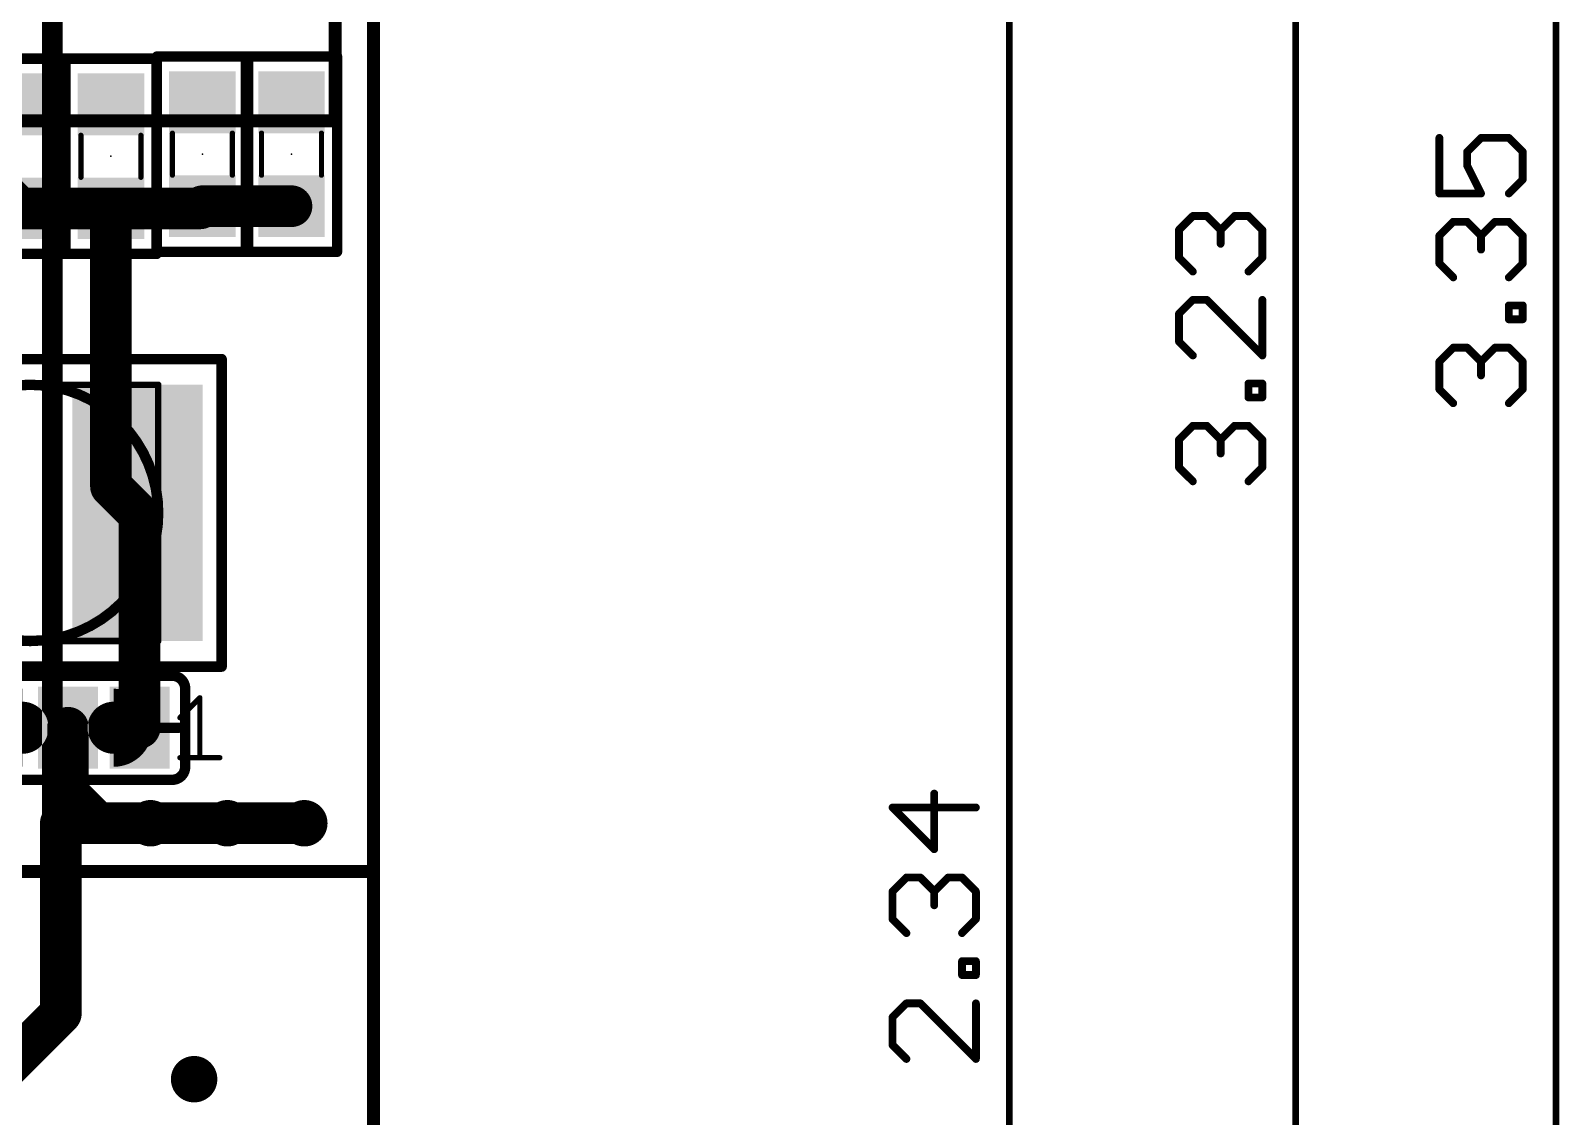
# Model space of a CAD drawing. Extents: x -12.5 to 70.1, y -12.4 to 85.2.
# Drawn here: x 38.31 to 68.14, y 26.22 to 47.41 of the extents above; entities that cross this region are included whole.
import ezdxf

# ---------------------------------------------------------------- set-up
doc = ezdxf.new("R2010")
doc.units = 0
for name, color, linetype in [('1', 12, 'CONTINUOUS'), ('16', 132, 'CONTINUOUS'), ('18', 110, 'CONTINUOUS'), ('20', 53, 'CONTINUOUS'), ('21', 40, 'CONTINUOUS'), ('23', 53, 'CONTINUOUS'), ('47', 253, 'CONTINUOUS'), ('51', 253, 'CONTINUOUS')]:
    doc.layers.add(name, color=color, linetype=linetype)

# ---------------------------------------------------------------- blocks, each defined once
blk = doc.blocks.new('RECT')
blk.add_solid([(-0.5, -0.5), (0.5, -0.5), (-0.5, 0.5), (0.5, 0.5)])
blk = doc.blocks.new('ROUNDV')
at = {"const_width": 0.5}
blk.add_lwpolyline([(0, -0.25, 1), (0, 0.25, 1), (0, -0.25)], format="xyb", dxfattribs=at)

msp = doc.modelspace()

# ---------------------------------------------------------------- linework, layer by layer
at = {"layer": '1'}
for points, const_width in [([(44.25, 45.65), (44.25, 50.05)], 0.254), ([(37.433, 45.65), (44.25, 45.65)], 0.254), ([(37.2872, 44.7548), (38.1, 43.942)], 0.8128), ([(38.1, 43.942), (39.878, 43.942)], 0.8128), ([(39.878, 43.942), (41.62, 43.942)], 0.8128), ([(39.878, 43.942), (39.878, 38.518)], 0.8128), ([(41.62, 43.942), (41.662, 43.984)], 0.8128), ([(41.662, 43.984), (43.4, 43.984)], 0.8128), ([(39.878, 38.518), (40.396, 38)], 0.8128), ([(40.4368, 37.9592), (40.396, 38)], 0.8128), ([(40.4368, 33.8074), (40.4368, 37.9592)], 0.8128), ([(39.0398, 33.8074), (39.0398, 32.5282)], 0.8128), ([(39.0398, 32.5282), (39.624, 31.944)], 0.8128), ([(39.624, 31.944), (40.65, 31.944)], 0.8128), ([(42.15, 31.944), (40.65, 31.944)], 0.8128), ([(43.65, 31.944), (42.15, 31.944)], 0.8128), ([(16, 31), (45, 31)], 0.254), ([(45, 31), (45, 3)], 0.254)]:
    msp.add_lwpolyline(points, dxfattribs=dict(at, const_width=const_width))
for points, const_width in [([(44.1865, 45.65, 1), (44.3135, 45.65)], 0.127), ([(44.25, 45.5865, 1), (44.25, 45.7135)], 0.127), ([(37.9563, 43.7983, 1), (38.2437, 44.0857)], 0.4064), ([(39.878, 44.1452, 1), (39.878, 43.7388)], 0.4064), ([(40.0812, 43.942, 1), (39.6748, 43.942)], 0.4064), ([(39.878, 43.7388, 1), (39.878, 44.1452)], 0.4064), ([(41.4763, 44.0857, 1), (41.7637, 43.7983)], 0.4064), ([(41.662, 44.1872, 1), (41.662, 43.7808)], 0.4064), ([(41.8057, 43.8403, 1), (41.5183, 44.1277)], 0.4064), ([(41.62, 43.7388, 1), (41.62, 44.1452)], 0.4064), ([(43.4, 43.7808, 1), (43.4, 44.1872)], 0.4064), ([(40.0217, 38.6617, 1), (39.7343, 38.3743)], 0.4064), ([(39.6748, 38.518, 1), (40.0812, 38.518)], 0.4064), ([(40.5397, 38.1437, 1), (40.2523, 37.8563)], 0.4064), ([(40.64, 37.9592, 1), (40.2336, 37.9592)], 0.4064), ([(40.2523, 37.8563, 1), (40.5397, 38.1437)], 0.4064), ([(40.2931, 37.8155, 1), (40.5805, 38.1029)], 0.4064), ([(39.243, 33.8074, 1), (38.8366, 33.8074)], 0.4064), ([(40.2336, 33.8074, 1), (40.64, 33.8074)], 0.4064), ([(39.1835, 32.6719, 1), (38.8961, 32.3845)], 0.4064), ([(38.8366, 32.5282, 1), (39.243, 32.5282)], 0.4064), ([(39.624, 32.1472, 1), (39.624, 31.7408)], 0.4064), ([(39.4803, 31.8003, 1), (39.7677, 32.0877)], 0.4064), ([(40.65, 32.1472, 1), (40.65, 31.7408)], 0.4064), ([(40.65, 31.7408, 1), (40.65, 32.1472)], 0.4064), ([(42.15, 32.1472, 1), (42.15, 31.7408)], 0.4064), ([(42.15, 31.7408, 1), (42.15, 32.1472)], 0.4064), ([(43.65, 31.7408, 1), (43.65, 32.1472)], 0.4064), ([(45.0635, 31, 1), (44.9365, 31)], 0.127), ([(45, 30.9365, 1), (45, 31.0635)], 0.127)]:
    msp.add_lwpolyline(points, format="xyb", dxfattribs=dict(at, const_width=const_width))
at = {"layer": '16'}
for points, const_width in [([(45, 84.5), (45, 0)], 0.25), ([(38.735, 32.109), (38.735, 54.737)], 0.4064), ([(38.9, 31.944), (43.65, 31.944)], 0.8128), ([(38.9, 31.944), (38.9, 28.232)], 0.8128), ([(38.9, 31.944), (38.735, 32.109)], 0.4064), ([(38.9, 28.232), (37.719, 27.051)], 0.8128)]:
    msp.add_lwpolyline(points, dxfattribs=dict(at, const_width=const_width))
for points, const_width in [([(38.9, 32.1472, 1), (38.9, 31.7408)], 0.4064), ([(39.1032, 31.944, 1), (38.6968, 31.944)], 0.4064), ([(38.8068, 32.1808, 1), (38.6632, 32.0372)], 0.2032), ([(43.65, 31.7408, 1), (43.65, 32.1472)], 0.4064), ([(38.6334, 32.109, 1), (38.8366, 32.109)], 0.2032), ([(38.8282, 31.8722, 1), (38.9718, 32.0158)], 0.2032), ([(39.0437, 28.0883, 1), (38.7563, 28.3757)], 0.4064), ([(38.6968, 28.232, 1), (39.1032, 28.232)], 0.4064)]:
    msp.add_lwpolyline(points, format="xyb", dxfattribs=dict(at, const_width=const_width))
at = {"layer": '20'}
msp.add_line((45, 82), (45, 3), dxfattribs=at)
at = {"layer": '21', "const_width": 0.2032}
for points in [[(37.211, 46.863), (38.989, 46.863)], [(38.989, 46.863), (38.989, 43.053)], [(38.989, 43.053), (38.989, 46.863)], [(38.989, 46.863), (40.767, 46.863)], [(40.767, 46.863), (40.767, 43.053)], [(40.773, 43.095), (40.773, 46.905)], [(40.773, 46.905), (42.551, 46.905)], [(42.511, 43.095), (42.511, 46.905)], [(42.511, 46.905), (44.289, 46.905)], [(42.551, 46.905), (42.551, 43.095)], [(44.289, 46.905), (44.289, 43.095)], [(38.989, 43.053), (37.211, 43.053)], [(40.767, 43.053), (38.989, 43.053)], [(42.551, 43.095), (40.773, 43.095)], [(44.289, 43.095), (42.511, 43.095)], [(34.562, 41), (42.038, 41)], [(42.038, 41), (42.038, 35)], [(42.038, 35), (34.562, 35)], [(37.0078, 34.8234), (41.0718, 34.8234)], [(41.3258, 34.5694), (41.3258, 33.0454)], [(41.0718, 32.7914), (37.0078, 32.7914)]]:
    msp.add_lwpolyline(points, dxfattribs=at)
at = {"layer": '21'}
for points, const_width in [([(39.0398, 46.863, 1), (38.9382, 46.863)], 0.1016), ([(39.0398, 46.863, 1), (38.9382, 46.863)], 0.1016), ([(38.989, 46.9138, 1), (38.989, 46.8122)], 0.1016), ([(38.989, 46.8122, 1), (38.989, 46.9138)], 0.1016), ([(40.8178, 46.863, 1), (40.7162, 46.863)], 0.1016), ([(40.8238, 46.905, 1), (40.7222, 46.905)], 0.1016), ([(40.773, 46.9558, 1), (40.773, 46.8542)], 0.1016), ([(40.767, 46.8122, 1), (40.767, 46.9138)], 0.1016), ([(42.5618, 46.905, 1), (42.4602, 46.905)], 0.1016), ([(42.511, 46.9558, 1), (42.511, 46.8542)], 0.1016), ([(42.6018, 46.905, 1), (42.5002, 46.905)], 0.1016), ([(42.551, 46.8542, 1), (42.551, 46.9558)], 0.1016), ([(44.3398, 46.905, 1), (44.2382, 46.905)], 0.1016), ([(44.289, 46.8542, 1), (44.289, 46.9558)], 0.1016), ([(38.989, 43.1038, 1), (38.989, 43.0022)], 0.1016), ([(38.9382, 43.053, 1), (39.0398, 43.053)], 0.1016), ([(38.9382, 43.053, 1), (39.0398, 43.053)], 0.1016), ([(38.989, 43.0022, 1), (38.989, 43.1038)], 0.1016), ([(40.7162, 43.053, 1), (40.8178, 43.053)], 0.1016), ([(40.773, 43.1458, 1), (40.773, 43.0442)], 0.1016), ([(40.7222, 43.095, 1), (40.8238, 43.095)], 0.1016), ([(40.767, 43.0022, 1), (40.767, 43.1038)], 0.1016), ([(42.511, 43.1458, 1), (42.511, 43.0442)], 0.1016), ([(42.4602, 43.095, 1), (42.5618, 43.095)], 0.1016), ([(42.5002, 43.095, 1), (42.6018, 43.095)], 0.1016), ([(42.551, 43.0442, 1), (42.551, 43.1458)], 0.1016), ([(44.2382, 43.095, 1), (44.3398, 43.095)], 0.1016), ([(44.289, 43.0442, 1), (44.289, 43.1458)], 0.1016), ([(42.0888, 41, 1), (41.9872, 41)], 0.1016), ([(42.038, 40.9492, 1), (42.038, 41.0508)], 0.1016), ([(41.3258, 34.5694, 0.4142), (41.0718, 34.8234)], 0.2032), ([(41.0718, 34.8742, 1), (41.0718, 34.7726)], 0.1016), ([(41.0718, 34.7726, 1), (41.0718, 34.8742)], 0.1016), ([(41.9872, 35, 1), (42.0888, 35)], 0.1016), ([(42.038, 34.9492, 1), (42.038, 35.0508)], 0.1016), ([(41.3766, 34.5694, 1), (41.275, 34.5694)], 0.1016), ([(41.275, 34.5694, 1), (41.3766, 34.5694)], 0.1016), ([(41.0718, 32.7914, 0.4142), (41.3258, 33.0454)], 0.2032), ([(41.3766, 33.0454, 1), (41.275, 33.0454)], 0.1016), ([(41.0718, 32.8422, 1), (41.0718, 32.7406)], 0.1016), ([(41.0718, 32.7406, 1), (41.0718, 32.8422)], 0.1016), ([(41.275, 33.0454, 1), (41.3766, 33.0454)], 0.1016)]:
    msp.add_lwpolyline(points, format="xyb", dxfattribs=dict(at, const_width=const_width))
at = {"layer": '23'}
for p in [(39.878, 44.958), (41.662, 45), (43.4, 45), (39.0398, 33.8074)]:
    msp.add_point(p, dxfattribs=at)
at = {"layer": '47'}
for points, const_width in [([(68.072, 0.065), (68.072, 85.025)], 0.13), ([(62.992, 0.065), (62.992, 81.977)], 0.13), ([(57.404, 0.065), (57.404, 59.435)], 0.13), ([(65.7943, 45.3174), (65.7943, 44.2327)], 0.1524), ([(66.3366, 45.0462), (66.6078, 45.3174)], 0.1524), ([(66.6078, 45.3174), (67.1501, 45.3174)], 0.1524), ([(67.1501, 45.3174), (67.4213, 45.0462)], 0.1524), ([(66.3366, 44.775), (66.3366, 45.0462)], 0.1524), ([(67.4213, 45.0462), (67.4213, 44.5039)], 0.1524), ([(66.6078, 44.2327), (66.3366, 44.775)], 0.1524), ([(67.4213, 44.5039), (67.1501, 44.2327)], 0.1524), ([(65.7943, 44.2327), (66.6078, 44.2327)], 0.1524), ([(60.7143, 43.5222), (60.9855, 43.7934)], 0.1524), ([(60.9855, 43.7934), (61.2566, 43.7934)], 0.1524), ([(61.2566, 43.7934), (61.5278, 43.5222)], 0.1524), ([(61.5278, 43.5222), (61.799, 43.7934)], 0.1524), ([(61.799, 43.7934), (62.0701, 43.7934)], 0.1524), ([(62.0701, 43.7934), (62.3413, 43.5222)], 0.1524), ([(60.7143, 42.9799), (60.7143, 43.5222)], 0.1524), ([(61.5278, 43.5222), (61.5278, 43.251)], 0.1524), ([(62.3413, 43.5222), (62.3413, 42.9799)], 0.1524), ([(65.7943, 43.409), (66.0655, 43.6802)], 0.1524), ([(66.0655, 43.6802), (66.3366, 43.6802)], 0.1524), ([(66.3366, 43.6802), (66.6078, 43.409)], 0.1524), ([(66.6078, 43.409), (66.879, 43.6802)], 0.1524), ([(66.879, 43.6802), (67.1501, 43.6802)], 0.1524), ([(67.1501, 43.6802), (67.4213, 43.409)], 0.1524), ([(65.7943, 42.8667), (65.7943, 43.409)], 0.1524), ([(66.6078, 43.409), (66.6078, 43.1379)], 0.1524), ([(67.4213, 43.409), (67.4213, 42.8667)], 0.1524), ([(60.9855, 42.7087), (60.7143, 42.9799)], 0.1524), ([(62.3413, 42.9799), (62.0701, 42.7087)], 0.1524), ([(66.0655, 42.5955), (65.7943, 42.8667)], 0.1524), ([(67.4213, 42.8667), (67.1501, 42.5955)], 0.1524), ([(60.9855, 42.1562), (60.7143, 41.885)], 0.1524), ([(61.2566, 42.1562), (60.9855, 42.1562)], 0.1524), ([(62.3413, 41.0715), (61.2566, 42.1562)], 0.1524), ([(62.3413, 42.1562), (62.3413, 41.0715)], 0.1524), ([(67.1501, 41.777), (67.1501, 42.0481)], 0.1524), ([(67.1501, 42.0481), (67.4213, 42.0481)], 0.1524), ([(67.4213, 42.0481), (67.4213, 41.777)], 0.1524), ([(60.7143, 41.885), (60.7143, 41.3427)], 0.1524), ([(67.4213, 41.777), (67.1501, 41.777)], 0.1524), ([(60.7143, 41.3427), (60.9855, 41.0715)], 0.1524), ([(65.7943, 40.9533), (66.0655, 41.2245)], 0.1524), ([(66.0655, 41.2245), (66.3366, 41.2245)], 0.1524), ([(66.3366, 41.2245), (66.6078, 40.9533)], 0.1524), ([(66.6078, 40.9533), (66.879, 41.2245)], 0.1524), ([(66.879, 41.2245), (67.1501, 41.2245)], 0.1524), ([(67.1501, 41.2245), (67.4213, 40.9533)], 0.1524), ([(65.7943, 40.411), (65.7943, 40.9533)], 0.1524), ([(66.6078, 40.9533), (66.6078, 40.6821)], 0.1524), ([(67.4213, 40.9533), (67.4213, 40.411)], 0.1524), ([(62.0701, 40.253), (62.0701, 40.5241)], 0.1524), ([(62.0701, 40.5241), (62.3413, 40.5241)], 0.1524), ([(62.3413, 40.5241), (62.3413, 40.253)], 0.1524), ([(62.3413, 40.253), (62.0701, 40.253)], 0.1524), ([(66.0655, 40.1398), (65.7943, 40.411)], 0.1524), ([(67.4213, 40.411), (67.1501, 40.1398)], 0.1524), ([(60.7143, 39.4293), (60.9855, 39.7005)], 0.1524), ([(60.9855, 39.7005), (61.2566, 39.7005)], 0.1524), ([(61.2566, 39.7005), (61.5278, 39.4293)], 0.1524), ([(61.5278, 39.4293), (61.799, 39.7005)], 0.1524), ([(61.799, 39.7005), (62.0701, 39.7005)], 0.1524), ([(62.0701, 39.7005), (62.3413, 39.4293)], 0.1524), ([(60.7143, 38.887), (60.7143, 39.4293)], 0.1524), ([(61.5278, 39.4293), (61.5278, 39.1581)], 0.1524), ([(62.3413, 39.4293), (62.3413, 38.887)], 0.1524), ([(60.9855, 38.6158), (60.7143, 38.887)], 0.1524), ([(62.3413, 38.887), (62.0701, 38.6158)], 0.1524), ([(55.9398, 31.4377), (55.9398, 32.5224)], 0.1524), ([(56.7533, 32.2512), (55.1263, 32.2512)], 0.1524), ([(55.1263, 32.2512), (55.9398, 31.4377)], 0.1524), ([(55.1263, 30.614), (55.3975, 30.8852)], 0.1524), ([(55.3975, 30.8852), (55.6686, 30.8852)], 0.1524), ([(55.6686, 30.8852), (55.9398, 30.614)], 0.1524), ([(55.9398, 30.614), (56.211, 30.8852)], 0.1524), ([(56.211, 30.8852), (56.4821, 30.8852)], 0.1524), ([(56.4821, 30.8852), (56.7533, 30.614)], 0.1524), ([(55.1263, 30.0717), (55.1263, 30.614)], 0.1524), ([(55.9398, 30.614), (55.9398, 30.3429)], 0.1524), ([(56.7533, 30.614), (56.7533, 30.0717)], 0.1524), ([(55.3975, 29.8005), (55.1263, 30.0717)], 0.1524), ([(56.7533, 30.0717), (56.4821, 29.8005)], 0.1524), ([(56.4821, 28.982), (56.4821, 29.2531)], 0.1524), ([(56.4821, 29.2531), (56.7533, 29.2531)], 0.1524), ([(56.7533, 29.2531), (56.7533, 28.982)], 0.1524), ([(56.7533, 28.982), (56.4821, 28.982)], 0.1524), ([(55.3975, 28.4295), (55.1263, 28.1583)], 0.1524), ([(55.6686, 28.4295), (55.3975, 28.4295)], 0.1524), ([(56.7533, 27.3448), (55.6686, 28.4295)], 0.1524), ([(56.7533, 28.4295), (56.7533, 27.3448)], 0.1524), ([(55.1263, 28.1583), (55.1263, 27.616)], 0.1524), ([(55.1263, 27.616), (55.3975, 27.3448)], 0.1524)]:
    msp.add_lwpolyline(points, dxfattribs=dict(at, const_width=const_width))
at = {"layer": '47', "const_width": 0.0762}
for points in [[(65.8324, 45.3174, 1), (65.7562, 45.3174)], [(66.6078, 45.3555, 1), (66.6078, 45.2793)], [(66.6347, 45.2904, 1), (66.5809, 45.3443)], [(67.1771, 45.3443, 1), (67.1232, 45.2904)], [(67.1501, 45.2793, 1), (67.1501, 45.3555)], [(66.3747, 45.0462, 1), (66.2985, 45.0462)], [(66.3097, 45.0731, 1), (66.3636, 45.0193)], [(67.4594, 45.0462, 1), (67.3832, 45.0462)], [(67.3944, 45.0193, 1), (67.4482, 45.0731)], [(66.2985, 44.775, 1), (66.3747, 44.775)], [(66.3707, 44.7921, 1), (66.3026, 44.758)], [(67.3832, 44.5039, 1), (67.4594, 44.5039)], [(67.4482, 44.4769, 1), (67.3944, 44.5308)], [(65.7943, 44.2708, 1), (65.7943, 44.1946)], [(65.7562, 44.2327, 1), (65.8324, 44.2327)], [(66.5737, 44.2157, 1), (66.6419, 44.2497)], [(66.6078, 44.1946, 1), (66.6078, 44.2708)], [(67.1232, 44.2596, 1), (67.1771, 44.2058)], [(60.9855, 43.8315, 1), (60.9855, 43.7553)], [(61.0124, 43.7664, 1), (60.9585, 43.8203)], [(61.2836, 43.8203, 1), (61.2297, 43.7664)], [(61.2566, 43.7553, 1), (61.2566, 43.8315)], [(61.799, 43.8315, 1), (61.799, 43.7553)], [(61.8259, 43.7664, 1), (61.772, 43.8203)], [(62.0971, 43.8203, 1), (62.0432, 43.7664)], [(62.0701, 43.7553, 1), (62.0701, 43.8315)], [(60.7524, 43.5222, 1), (60.6762, 43.5222)], [(60.6874, 43.5491, 1), (60.7413, 43.4953)], [(61.5659, 43.5222, 1), (61.4897, 43.5222)], [(61.5009, 43.5491, 1), (61.5547, 43.4953)], [(61.5009, 43.4953, 1), (61.5547, 43.5491)], [(62.3794, 43.5222, 1), (62.3032, 43.5222)], [(62.3144, 43.4953, 1), (62.3682, 43.5491)], [(66.0655, 43.7183, 1), (66.0655, 43.6421)], [(66.0924, 43.6533, 1), (66.0385, 43.7071)], [(66.3636, 43.7071, 1), (66.3097, 43.6533)], [(66.3366, 43.6421, 1), (66.3366, 43.7183)], [(66.879, 43.7183, 1), (66.879, 43.6421)], [(66.9059, 43.6533, 1), (66.852, 43.7071)], [(67.1771, 43.7071, 1), (67.1232, 43.6533)], [(67.1501, 43.6421, 1), (67.1501, 43.7183)], [(61.4897, 43.251, 1), (61.5659, 43.251)], [(65.8324, 43.409, 1), (65.7562, 43.409)], [(65.7674, 43.436, 1), (65.8213, 43.3821)], [(66.6459, 43.409, 1), (66.5697, 43.409)], [(66.5809, 43.436, 1), (66.6347, 43.3821)], [(66.5809, 43.3821, 1), (66.6347, 43.436)], [(67.4594, 43.409, 1), (67.3832, 43.409)], [(67.3944, 43.3821, 1), (67.4482, 43.436)], [(60.7413, 43.0068, 1), (60.6874, 42.9529)], [(60.6762, 42.9799, 1), (60.7524, 42.9799)], [(62.3032, 42.9799, 1), (62.3794, 42.9799)], [(62.3682, 42.9529, 1), (62.3144, 43.0068)], [(66.5697, 43.1379, 1), (66.6459, 43.1379)], [(60.9585, 42.6818, 1), (61.0124, 42.7356)], [(62.0432, 42.7356, 1), (62.0971, 42.6818)], [(65.7562, 42.8667, 1), (65.8324, 42.8667)], [(65.8213, 42.8936, 1), (65.7674, 42.8398)], [(66.0385, 42.5686, 1), (66.0924, 42.6225)], [(67.1232, 42.6225, 1), (67.1771, 42.5686)], [(67.3832, 42.8667, 1), (67.4594, 42.8667)], [(67.4482, 42.8398, 1), (67.3944, 42.8936)], [(60.9855, 42.1943, 1), (60.9855, 42.1181)], [(61.0124, 42.1293, 1), (60.9585, 42.1831)], [(61.2836, 42.1831, 1), (61.2297, 42.1293)], [(61.2566, 42.1181, 1), (61.2566, 42.1943)], [(62.3794, 42.1562, 1), (62.3032, 42.1562)], [(67.1882, 42.0481, 1), (67.112, 42.0481)], [(67.1501, 42.0862, 1), (67.1501, 42.01)], [(67.4594, 42.0481, 1), (67.3832, 42.0481)], [(67.4213, 42.01, 1), (67.4213, 42.0862)], [(60.7524, 41.885, 1), (60.6762, 41.885)], [(60.6874, 41.912, 1), (60.7413, 41.8581)], [(67.1501, 41.8151, 1), (67.1501, 41.7389)], [(67.112, 41.777, 1), (67.1882, 41.777)], [(67.3832, 41.777, 1), (67.4594, 41.777)], [(67.4213, 41.7389, 1), (67.4213, 41.8151)], [(60.6762, 41.3427, 1), (60.7524, 41.3427)], [(60.7413, 41.3696, 1), (60.6874, 41.3158)], [(66.0655, 41.2626, 1), (66.0655, 41.1864)], [(66.0924, 41.1975, 1), (66.0385, 41.2514)], [(66.3636, 41.2514, 1), (66.3097, 41.1975)], [(66.3366, 41.1864, 1), (66.3366, 41.2626)], [(66.879, 41.2626, 1), (66.879, 41.1864)], [(66.9059, 41.1975, 1), (66.852, 41.2514)], [(67.1771, 41.2514, 1), (67.1232, 41.1975)], [(67.1501, 41.1864, 1), (67.1501, 41.2626)], [(60.9585, 41.0446, 1), (61.0124, 41.0985)], [(62.3032, 41.0715, 1), (62.3794, 41.0715)], [(62.3144, 41.0446, 1), (62.3682, 41.0985)], [(65.8324, 40.9533, 1), (65.7562, 40.9533)], [(65.7674, 40.9802, 1), (65.8213, 40.9264)], [(66.6459, 40.9533, 1), (66.5697, 40.9533)], [(66.5809, 40.9802, 1), (66.6347, 40.9264)], [(66.5809, 40.9264, 1), (66.6347, 40.9802)], [(67.4594, 40.9533, 1), (67.3832, 40.9533)], [(67.3944, 40.9264, 1), (67.4482, 40.9802)], [(62.1082, 40.5241, 1), (62.032, 40.5241)], [(62.0701, 40.5622, 1), (62.0701, 40.486)], [(62.3794, 40.5241, 1), (62.3032, 40.5241)], [(62.3413, 40.486, 1), (62.3413, 40.5622)], [(66.5697, 40.6821, 1), (66.6459, 40.6821)], [(62.0701, 40.2911, 1), (62.0701, 40.2149)], [(62.032, 40.253, 1), (62.1082, 40.253)], [(62.3032, 40.253, 1), (62.3794, 40.253)], [(62.3413, 40.2149, 1), (62.3413, 40.2911)], [(65.8213, 40.4379, 1), (65.7674, 40.384)], [(65.7562, 40.411, 1), (65.8324, 40.411)], [(67.3832, 40.411, 1), (67.4594, 40.411)], [(67.4482, 40.384, 1), (67.3944, 40.4379)], [(66.0385, 40.1129, 1), (66.0924, 40.1668)], [(67.1232, 40.1668, 1), (67.1771, 40.1129)], [(60.9855, 39.7386, 1), (60.9855, 39.6624)], [(61.0124, 39.6735, 1), (60.9585, 39.7274)], [(61.2836, 39.7274, 1), (61.2297, 39.6735)], [(61.2566, 39.6624, 1), (61.2566, 39.7386)], [(61.799, 39.7386, 1), (61.799, 39.6624)], [(61.8259, 39.6735, 1), (61.772, 39.7274)], [(62.0971, 39.7274, 1), (62.0432, 39.6735)], [(62.0701, 39.6624, 1), (62.0701, 39.7386)], [(60.7524, 39.4293, 1), (60.6762, 39.4293)], [(60.6874, 39.4562, 1), (60.7413, 39.4024)], [(61.5659, 39.4293, 1), (61.4897, 39.4293)], [(61.5009, 39.4562, 1), (61.5547, 39.4024)], [(61.5009, 39.4024, 1), (61.5547, 39.4562)], [(62.3794, 39.4293, 1), (62.3032, 39.4293)], [(62.3144, 39.4024, 1), (62.3682, 39.4562)], [(61.4897, 39.1581, 1), (61.5659, 39.1581)], [(60.7413, 38.9139, 1), (60.6874, 38.86)], [(60.6762, 38.887, 1), (60.7524, 38.887)], [(62.3032, 38.887, 1), (62.3794, 38.887)], [(62.3682, 38.86, 1), (62.3144, 38.9139)], [(60.9585, 38.5889, 1), (61.0124, 38.6428)], [(62.0432, 38.6428, 1), (62.0971, 38.5889)], [(55.9779, 32.5224, 1), (55.9017, 32.5224)], [(55.1263, 32.2893, 1), (55.1263, 32.2131)], [(55.1533, 32.2781, 1), (55.0994, 32.2243)], [(56.7533, 32.2131, 1), (56.7533, 32.2893)], [(55.9017, 31.4377, 1), (55.9779, 31.4377)], [(55.9129, 31.4108, 1), (55.9667, 31.4646)], [(55.3975, 30.9233, 1), (55.3975, 30.8471)], [(55.4244, 30.8583, 1), (55.3705, 30.9121)], [(55.6956, 30.9121, 1), (55.6417, 30.8583)], [(55.6686, 30.8471, 1), (55.6686, 30.9233)], [(56.211, 30.9233, 1), (56.211, 30.8471)], [(56.2379, 30.8583, 1), (56.184, 30.9121)], [(56.5091, 30.9121, 1), (56.4552, 30.8583)], [(56.4821, 30.8471, 1), (56.4821, 30.9233)], [(55.1644, 30.614, 1), (55.0882, 30.614)], [(55.0994, 30.641, 1), (55.1533, 30.5871)], [(55.9779, 30.614, 1), (55.9017, 30.614)], [(55.9129, 30.641, 1), (55.9667, 30.5871)], [(55.9129, 30.5871, 1), (55.9667, 30.641)], [(56.7914, 30.614, 1), (56.7152, 30.614)], [(56.7264, 30.5871, 1), (56.7802, 30.641)], [(55.1533, 30.0986, 1), (55.0994, 30.0448)], [(55.9017, 30.3429, 1), (55.9779, 30.3429)], [(56.7802, 30.0448, 1), (56.7264, 30.0986)], [(55.0882, 30.0717, 1), (55.1644, 30.0717)], [(55.3705, 29.7736, 1), (55.4244, 29.8275)], [(56.4552, 29.8275, 1), (56.5091, 29.7736)], [(56.7152, 30.0717, 1), (56.7914, 30.0717)], [(56.5202, 29.2531, 1), (56.444, 29.2531)], [(56.4821, 29.2912, 1), (56.4821, 29.215)], [(56.7914, 29.2531, 1), (56.7152, 29.2531)], [(56.7533, 29.215, 1), (56.7533, 29.2912)], [(56.4821, 29.0201, 1), (56.4821, 28.9439)], [(56.444, 28.982, 1), (56.5202, 28.982)], [(56.7152, 28.982, 1), (56.7914, 28.982)], [(56.7533, 28.9439, 1), (56.7533, 29.0201)], [(55.3975, 28.4676, 1), (55.3975, 28.3914)], [(55.4244, 28.4025, 1), (55.3705, 28.4564)], [(55.6956, 28.4564, 1), (55.6417, 28.4025)], [(55.6686, 28.3914, 1), (55.6686, 28.4676)], [(56.7914, 28.4295, 1), (56.7152, 28.4295)], [(55.1644, 28.1583, 1), (55.0882, 28.1583)], [(55.0994, 28.1852, 1), (55.1533, 28.1314)], [(55.1533, 27.6429, 1), (55.0994, 27.589)], [(55.0882, 27.616, 1), (55.1644, 27.616)], [(55.3705, 27.3179, 1), (55.4244, 27.3718)], [(56.7152, 27.3448, 1), (56.7914, 27.3448)], [(56.7264, 27.3179, 1), (56.7802, 27.3718)]]:
    msp.add_lwpolyline(points, format="xyb", dxfattribs=at)
at = {"layer": '51'}
for points, const_width in [([(38.685, 44.548), (38.685, 45.368)], 0.1016), ([(39.293, 44.548), (39.293, 45.368)], 0.1016), ([(40.463, 44.548), (40.463, 45.368)], 0.1016), ([(41.077, 44.59), (41.077, 45.41)], 0.1016), ([(42.247, 44.59), (42.247, 45.41)], 0.1016), ([(42.815, 44.59), (42.815, 45.41)], 0.1016), ([(43.985, 44.59), (43.985, 45.41)], 0.1016), ([(35.8, 40.5), (40.8, 40.5)], 0.127), ([(40.8, 40.5), (40.8, 35.5)], 0.127), ([(40.8, 35.5), (35.8, 35.5)], 0.127), ([(41.2232, 34.0028), (41.613, 34.3926)], 0.1016), ([(41.613, 34.3926), (41.613, 33.2232)], 0.1016), ([(40.6908, 33.8074), (41.1988, 33.8074)], 0.2032), ([(41.2232, 33.2232), (42.0028, 33.2232)], 0.1016)]:
    msp.add_lwpolyline(points, dxfattribs=dict(at, const_width=const_width))
for points, const_width in [([(38.7104, 45.368, 1), (38.6596, 45.368)], 0.0508), ([(39.3184, 45.368, 1), (39.2676, 45.368)], 0.0508), ([(40.4884, 45.368, 1), (40.4376, 45.368)], 0.0508), ([(41.1024, 45.41, 1), (41.0516, 45.41)], 0.0508), ([(42.2724, 45.41, 1), (42.2216, 45.41)], 0.0508), ([(42.8404, 45.41, 1), (42.7896, 45.41)], 0.0508), ([(44.0104, 45.41, 1), (43.9596, 45.41)], 0.0508), ([(38.6596, 44.548, 1), (38.7104, 44.548)], 0.0508), ([(39.2676, 44.548, 1), (39.3184, 44.548)], 0.0508), ([(40.4376, 44.548, 1), (40.4884, 44.548)], 0.0508), ([(41.0516, 44.59, 1), (41.1024, 44.59)], 0.0508), ([(42.2216, 44.59, 1), (42.2724, 44.59)], 0.0508), ([(42.7896, 44.59, 1), (42.8404, 44.59)], 0.0508), ([(43.9596, 44.59, 1), (44.0104, 44.59)], 0.0508), ([(38.3, 35.5, 1), (38.3, 40.5, 1), (38.3, 35.5)], 0.2032), ([(40.8318, 40.5, 1), (40.7683, 40.5)], 0.0635), ([(40.8, 40.4682, 1), (40.8, 40.5318)], 0.0635), ([(40.7683, 35.5, 1), (40.8318, 35.5)], 0.0635), ([(40.8, 35.4682, 1), (40.8, 35.5318)], 0.0635), ([(38.1508, 33.9344, 1), (38.1508, 33.6804)], 1.27), ([(39.9288, 33.6804, 1), (39.9288, 33.9344)], 1.27), ([(41.6384, 34.3926, 1), (41.5876, 34.3926)], 0.0508), ([(41.631, 34.3746, 1), (41.595, 34.4106)], 0.0508), ([(41.2052, 34.0208, 1), (41.2412, 33.9848)], 0.0508), ([(40.6908, 33.8582, 1), (40.6908, 33.7566)], 0.1016), ([(41.1988, 33.7566, 1), (41.1988, 33.8582)], 0.1016), ([(41.2232, 33.2486, 1), (41.2232, 33.1978)], 0.0508), ([(41.5876, 33.2232, 1), (41.6384, 33.2232)], 0.0508), ([(42.0028, 33.1978, 1), (42.0028, 33.2486)], 0.0508)]:
    msp.add_lwpolyline(points, format="xyb", dxfattribs=dict(at, const_width=const_width))

# ---------------------------------------------------------------- block references
at = {"layer": '1'}
for p, xscale, yscale, rotation in [((38.1, 45.974), 1.2, 1.3, 90), ((39.878, 45.974), 1.2, 1.3, 90), ((41.662, 46.016), 1.2, 1.3, 90), ((43.4, 46.016), 1.2, 1.3, 90), ((38.1, 43.942), 1.2, 1.3, 90), ((39.878, 43.942), 1.2, 1.3, 90), ((41.662, 43.984), 1.2, 1.3, 90), ((43.4, 43.984), 1.2, 1.3, 90), ((39.0398, 33.8074), 1.1684, 1.6002, 180), ((40.4368, 33.8074), 1.1684, 1.6002, 180)]:
    msp.add_blockref('RECT', p, dxfattribs=dict(at, xscale=xscale, yscale=yscale, rotation=rotation))
at = {"layer": '1', "xscale": 2.54, "yscale": 5}
msp.add_blockref('RECT', (40.396, 38), dxfattribs=at)
at = {"layer": '18', "xscale": 0.9064, "yscale": 0.9064}
for p in [(40.65, 31.944), (40.65, 31.944), (42.15, 31.944), (42.15, 31.944), (43.65, 31.944), (43.65, 31.944), (41.5, 26.95), (41.5, 26.95)]:
    msp.add_blockref('ROUNDV', p, dxfattribs=at)
at = {"layer": '51'}
for p, xscale, yscale, rotation in [((38.1, 45.6894), 0.65, 1.3, 90), ((39.878, 45.6894), 0.65, 1.3, 90), ((41.662, 45.7314), 0.65, 1.3, 90), ((43.4, 45.7314), 0.65, 1.3, 90), ((38.1, 44.2162), 0.65, 1.3, 90), ((39.878, 44.2162), 0.65, 1.3, 90), ((41.662, 44.2582), 0.65, 1.3, 90), ((43.4, 44.2582), 0.65, 1.3, 90), ((39.0398, 33.8074), 1.016, 1.524, 180)]:
    msp.add_blockref('RECT', p, dxfattribs=dict(at, xscale=xscale, yscale=yscale, rotation=rotation))

doc.saveas('drawing.dxf')
